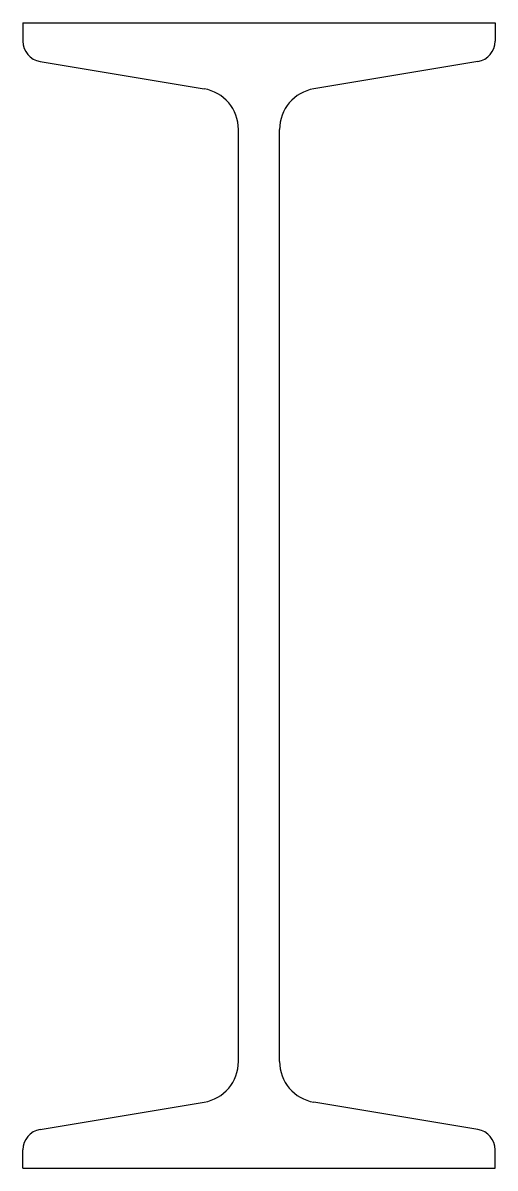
# Model space of a CAD drawing. Header units: metres. Extents: x -66 to 66, y 0 to 320.
import ezdxf

# ---------------------------------------------------------------- set-up
doc = ezdxf.new("R2010")
doc.units = ezdxf.units.M

msp = doc.modelspace()

# ---------------------------------------------------------------- linework, layer by layer
for p, q in [((-66, 320), (-66, 314.89)), ((-66, 320), (66, 320)), ((66, 320), (66, 314.89)), ((-61.2, 309.22), (-15.36, 301.58)), ((61.2, 309.22), (15.36, 301.58)), ((-5.75, 29.76), (-5.75, 290.24)), ((5.75, 29.76), (5.75, 290.24)), ((-61.2, 10.78), (-15.36, 18.42)), ((61.2, 10.78), (15.36, 18.42)), ((-66, 0), (-66, 5.11)), ((66, 0), (66, 5.11)), ((-66, 0), (66, 0))]:
    msp.add_line(p, q)
for centre, radius, start, end in [((-60.25, 314.89), 5.75, 180, 260.54), ((60.25, 314.89), 5.75, 279.46, 0), ((-17.25, 290.24), 11.5, 0, 80.54), ((17.25, 290.24), 11.5, 99.46, 180), ((-17.25, 29.76), 11.5, 279.46, 0), ((17.25, 29.76), 11.5, 180, 260.54), ((-60.25, 5.11), 5.75, 99.46, 180), ((60.25, 5.11), 5.75, 0, 80.54)]:
    msp.add_arc(centre, radius, start, end)

doc.saveas('drawing.dxf')
